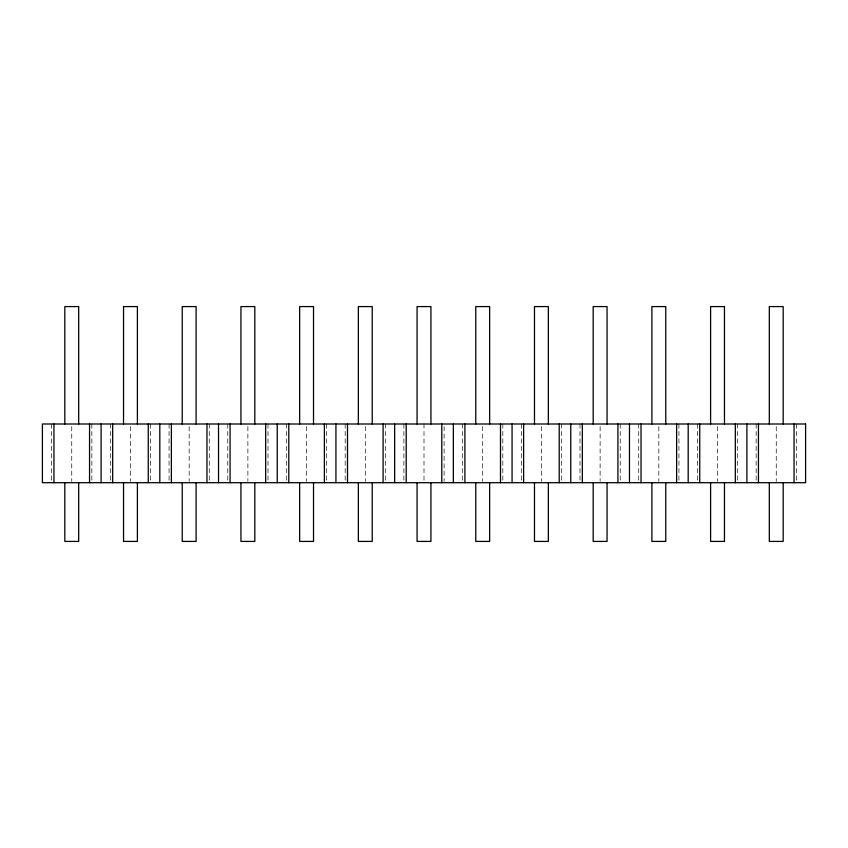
<?xml version="1.0" encoding="UTF-8"?>
<svg xmlns="http://www.w3.org/2000/svg" width="848" height="848" viewBox="0 0 848 848"><rect width="100%" height="100%" fill="white"/><g stroke="black" fill="none" stroke-linecap="round" stroke-linejoin="round"><path stroke-width="0.64" stroke-dasharray="4.24 3.18" d="M796.357 424L796.357 481.399M776.249 426.608L776.249 481.399M756.14 424L756.14 481.399M737.643 424L737.643 481.399M717.535 426.608L717.535 481.399M697.427 424L697.427 481.399M678.941 424L678.941 481.399M658.832 426.608L658.832 481.399M638.724 424L638.724 481.399M620.227 424L620.227 481.399M600.119 426.608L600.119 481.399M580.011 424L580.011 481.399M561.524 424L561.524 481.399M541.416 426.608L541.416 481.399M521.308 424L521.308 481.399M502.811 424L502.811 481.399M482.703 426.608L482.703 481.399M462.595 424L462.595 481.399M444.108 426.608L444.108 481.399M424 424L424 481.399M403.892 424L403.892 481.399M385.405 424L385.405 481.399M365.297 426.608L365.297 481.399M345.189 424L345.189 481.399M326.692 424L326.692 481.399M306.584 426.608L306.584 481.399M286.476 424L286.476 481.399M267.989 424L267.989 481.399M247.881 426.608L247.881 481.399M227.773 424L227.773 481.399M209.276 424L209.276 481.399M189.168 426.608L189.168 481.399M169.059 424L169.059 481.399M150.573 424L150.573 481.399M130.465 426.608L130.465 481.399M110.357 424L110.357 481.399M91.86 424L91.86 481.399M71.751 426.608L71.751 481.399M51.643 424L51.643 481.399"/><path stroke-width="1.27" d="M794.046 424L794.046 482.703M783.181 424L783.181 306.584L769.316 306.584L769.316 424M783.181 482.703L783.181 541.416L769.316 541.416L769.316 482.703M758.451 424L758.451 482.703M746.897 424L746.897 482.703M735.333 424L735.333 482.703M724.468 424L724.468 306.584L710.603 306.584L710.603 424M724.468 482.703L724.468 541.416L710.603 541.416L710.603 482.703M699.738 424L699.738 482.703M688.184 424L688.184 482.703M676.63 424L676.63 482.703M665.765 424L665.765 306.584L651.9 306.584L651.9 424M665.765 482.703L665.765 541.416L651.9 541.416L651.9 482.703M641.035 424L641.035 482.703M629.481 424L629.481 482.703M617.916 424L617.916 482.703M607.062 424L607.062 306.584L593.187 306.584L593.187 424M607.062 482.703L607.062 541.416L593.187 541.416L593.187 482.703M582.322 424L582.322 482.703M570.768 424L570.768 482.703M559.214 424L559.214 482.703M548.349 424L548.349 306.584L534.484 306.584L534.484 424M548.349 482.703L548.349 541.416L534.484 541.416L534.484 482.703M523.619 424L523.619 482.703M512.065 424L512.065 482.703M500.5 424L500.5 482.703M489.646 424L489.646 306.584L475.77 306.584L475.77 424M489.646 482.703L489.646 541.416L475.77 541.416L475.77 482.703M464.905 424L464.905 482.703M453.351 424L453.351 482.703M441.797 424L441.797 482.703M430.932 424L430.932 306.584L417.068 306.584L417.068 424M430.932 482.703L430.932 541.416L417.068 541.416L417.068 482.703M406.203 424L406.203 482.703M394.649 424L394.649 482.703M383.095 424L383.095 482.703M372.23 424L372.23 306.584L358.354 306.584L358.354 424M372.23 482.703L372.23 541.416L358.354 541.416L358.354 482.703M347.5 424L347.5 482.703M335.935 424L335.935 482.703M324.381 424L324.381 482.703M313.516 424L313.516 306.584L299.651 306.584L299.651 424M313.516 482.703L313.516 541.416L299.651 541.416L299.651 482.703M288.786 424L288.786 482.703M277.232 424L277.232 482.703M265.678 424L265.678 482.703M254.813 424L254.813 306.584L240.938 306.584L240.938 424M254.813 482.703L254.813 541.416L240.938 541.416L240.938 482.703M230.084 424L230.084 482.703M218.519 424L218.519 482.703M206.965 424L206.965 482.703M196.1 424L196.1 306.584L182.235 306.584L182.235 424M196.1 482.703L196.1 541.416L182.235 541.416L182.235 482.703M171.37 424L171.37 482.703M159.816 424L159.816 482.703M148.262 424L148.262 482.703M137.397 424L137.397 306.584L123.532 306.584L123.532 424M137.397 482.703L137.397 541.416L123.532 541.416L123.532 482.703M112.667 424L112.667 482.703M101.103 424L101.103 482.703M89.549 424L89.549 482.703M78.684 424L78.684 306.584L64.819 306.584L64.819 424M78.684 482.703L78.684 541.416L64.819 541.416L64.819 482.703M53.954 424L53.954 482.703M805.6 424L42.4 424L42.4 482.703L805.6 482.703L805.6 424"/></g></svg>
